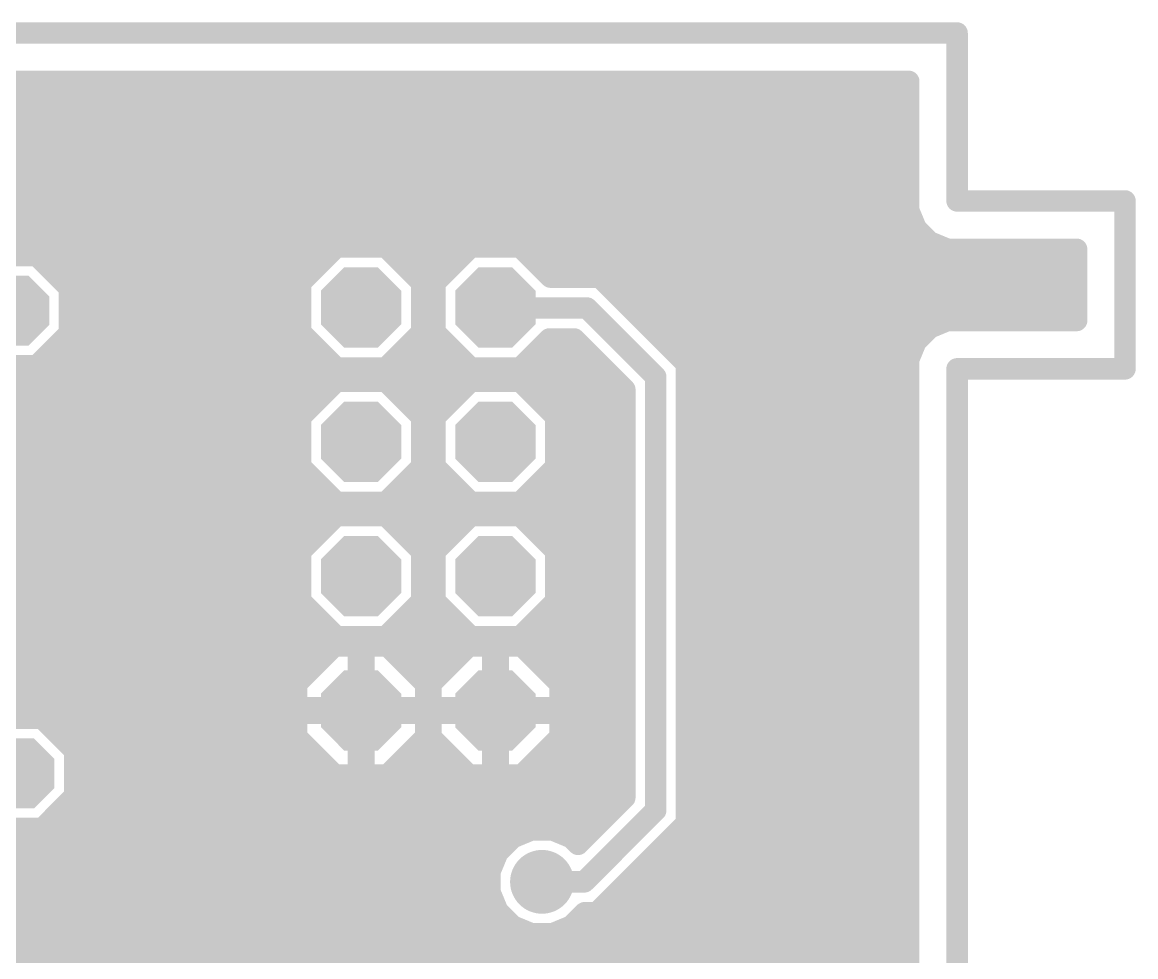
# Model space of a CAD drawing. Extents: x -22.4 to 22.4, y -27 to 9.2.
# Drawn here: x 1.32 to 22.38, y -8.47 to 9.2 of the extents above; entities that cross this region are included whole.
import ezdxf

# ---------------------------------------------------------------- set-up
doc = ezdxf.new("R2010")
doc.units = 0
for name, color, linetype in [('1', 22, 'CONTINUOUS'), ('17', 82, 'CONTINUOUS'), ('18', 82, 'CONTINUOUS'), ('20', 7, 'CONTINUOUS')]:
    doc.layers.add(name, color=color, linetype=linetype)

# ---------------------------------------------------------------- blocks, each defined once
blk = doc.blocks.new('OCTAGONP')
at = {"const_width": 0.5}
blk.add_lwpolyline([(-0.25, -0.1036), (-0.25, 0.1036), (-0.1036, 0.25), (0.1036, 0.25), (0.25, 0.1036), (0.25, -0.1036), (0.1036, -0.25), (-0.1036, -0.25), (-0.25, -0.1036), (-0.25, 0.1036)], dxfattribs=at)
blk = doc.blocks.new('ROUNDV')
at = {"const_width": 0.5}
blk.add_lwpolyline([(0, -0.25, 1), (0, 0.25, 1), (0, -0.25)], format="xyb", dxfattribs=at)

msp = doc.modelspace()

# ---------------------------------------------------------------- linework, layer by layer
at = {"layer": '1', "const_width": 0.4064}
for points in [[(-18.0856, 8.0856), (18.0856, 8.0856)], [(18.0856, 8.0856), (18.0856, 5.6431)], [(-18.0856, 7.7216), (18.0856, 7.7216)], [(-18.0856, 7.3152), (18.0856, 7.3152)], [(-18.0856, 6.9088), (18.0856, 6.9088)], [(-18.0856, 6.5024), (18.0856, 6.5024)], [(-18.0856, 6.096), (18.0856, 6.096)], [(-18.0856, 5.6896), (18.0856, 5.6896)], [(18.0856, 5.6431), (18.2248, 5.307)], [(-18.2486, 5.2832), (18.2486, 5.2832)], [(18.2248, 5.307), (18.482, 5.0498)], [(-7.1804, 4.8768), (7.1804, 4.8768)], [(7.2566, 4.953), (6.587, 4.2834)], [(8.2034, 4.953), (7.2566, 4.953)], [(8.873, 4.2834), (8.2034, 4.953)], [(8.2796, 4.8768), (9.7204, 4.8768)], [(9.7966, 4.953), (9.127, 4.2834)], [(10.7434, 4.953), (9.7966, 4.953)], [(11.3122, 4.3842), (10.7434, 4.953)], [(10.8196, 4.8768), (21.2606, 4.8768)], [(18.482, 5.0498), (18.8181, 4.9106)], [(18.8181, 4.9106), (21.2606, 4.9106)], [(21.2606, 4.9106), (21.2606, 3.5644)], [(1.6014, 4.7914), (0.7386, 4.7914)], [(2.2114, 4.1814), (1.6014, 4.7914)], [(1.9224, 4.4704), (6.774, 4.4704)], [(8.686, 4.4704), (9.314, 4.4704)], [(11.226, 4.4704), (21.2606, 4.4704)], [(6.587, 4.2834), (6.587, 3.3366)], [(8.873, 3.3366), (8.873, 4.2834)], [(9.127, 4.2834), (9.127, 3.3366)], [(12.242, 4.3842), (11.3122, 4.3842)], [(12.5842, 4.042), (12.242, 4.3842)], [(2.2114, 3.3186), (2.2114, 4.1814)], [(2.2114, 4.064), (6.587, 4.064)], [(8.873, 4.064), (9.127, 4.064)], [(12.5622, 4.064), (21.2606, 4.064)], [(13.8842, 2.742), (12.5842, 4.042)], [(10.28, 3.8), (10.27, 3.81)], [(12, 3.8), (10.28, 3.8)], [(13.3, 2.5), (12, 3.8)], [(2.2114, 3.6576), (6.587, 3.6576)], [(8.873, 3.6576), (9.127, 3.6576)], [(12.9686, 3.6576), (21.2606, 3.6576)], [(18.482, 3.4252), (18.2248, 3.168)], [(18.8181, 3.5644), (18.482, 3.4252)], [(21.2606, 3.5644), (18.8181, 3.5644)], [(1.6014, 2.7086), (2.2114, 3.3186)], [(2.144, 3.2512), (6.6724, 3.2512)], [(6.587, 3.3366), (7.2566, 2.667)], [(8.2034, 2.667), (8.873, 3.3366)], [(8.7876, 3.2512), (9.2124, 3.2512)], [(9.127, 3.3366), (9.7966, 2.667)], [(10.7434, 2.667), (11.2922, 3.2158)], [(11.2922, 3.2158), (11.758, 3.2158)], [(11.758, 3.2158), (12.7158, 2.258)], [(13.375, 3.2512), (18.308, 3.2512)], [(18.2248, 3.168), (18.0856, 2.8319)], [(1.7376, 2.8448), (7.0788, 2.8448)], [(8.3812, 2.8448), (9.6188, 2.8448)], [(10.9212, 2.8448), (12.129, 2.8448)], [(13.7814, 2.8448), (18.0909, 2.8448)], [(18.0856, 2.8319), (18.0856, -18.0856)], [(0.7386, 2.7086), (1.6014, 2.7086)], [(7.2566, 2.667), (8.2034, 2.667)], [(9.7966, 2.667), (10.7434, 2.667)], [(13.8842, -5.942), (13.8842, 2.742)], [(0.7794, 2.4384), (12.5354, 2.4384)], [(7.2566, 2.413), (6.587, 1.7434)], [(8.2034, 2.413), (7.2566, 2.413)], [(8.873, 1.7434), (8.2034, 2.413)], [(9.7966, 2.413), (9.127, 1.7434)], [(10.7434, 2.413), (9.7966, 2.413)], [(11.413, 1.7434), (10.7434, 2.413)], [(13.3, -5.7), (13.3, 2.5)], [(13.8842, 2.4384), (18.0856, 2.4384)], [(12.7158, 2.258), (12.7158, -5.458)], [(0.9414, 2.032), (6.8756, 2.032)], [(8.5844, 2.032), (9.4156, 2.032)], [(11.1244, 2.032), (12.7158, 2.032)], [(13.8842, 2.032), (18.0856, 2.032)], [(6.587, 1.7434), (6.587, 0.7966)], [(8.873, 0.7966), (8.873, 1.7434)], [(9.127, 1.7434), (9.127, 0.7966)], [(11.413, 0.7966), (11.413, 1.7434)], [(0.9414, 1.6256), (6.587, 1.6256)], [(8.873, 1.6256), (9.127, 1.6256)], [(11.413, 1.6256), (12.7158, 1.6256)], [(13.8842, 1.6256), (18.0856, 1.6256)], [(0.747, 1.2192), (6.587, 1.2192)], [(8.873, 1.2192), (9.127, 1.2192)], [(11.413, 1.2192), (12.7158, 1.2192)], [(13.8842, 1.2192), (18.0856, 1.2192)], [(0.3406, 0.8128), (6.587, 0.8128)], [(6.587, 0.7966), (7.2566, 0.127)], [(8.2034, 0.127), (8.873, 0.7966)], [(8.873, 0.8128), (9.127, 0.8128)], [(9.127, 0.7966), (9.7966, 0.127)], [(10.7434, 0.127), (11.413, 0.7966)], [(11.413, 0.8128), (12.7158, 0.8128)], [(13.8842, 0.8128), (18.0856, 0.8128)], [(-6.9772, 0.4064), (6.9772, 0.4064)], [(8.4828, 0.4064), (9.5172, 0.4064)], [(11.0228, 0.4064), (12.7158, 0.4064)], [(13.8842, 0.4064), (18.0856, 0.4064)], [(7.2566, 0.127), (8.2034, 0.127)], [(9.7966, 0.127), (10.7434, 0.127)], [(-18.0856, 0), (12.7158, 0)], [(7.2566, -0.127), (6.587, -0.7966)], [(8.2034, -0.127), (7.2566, -0.127)], [(8.873, -0.7966), (8.2034, -0.127)], [(9.7966, -0.127), (9.127, -0.7966)], [(10.7434, -0.127), (9.7966, -0.127)], [(11.413, -0.7966), (10.7434, -0.127)], [(13.8842, 0), (18.0856, 0)], [(-6.9772, -0.4064), (6.9772, -0.4064)], [(8.4828, -0.4064), (9.5172, -0.4064)], [(11.0228, -0.4064), (12.7158, -0.4064)], [(13.8842, -0.4064), (18.0856, -0.4064)], [(-6.587, -0.8128), (6.587, -0.8128)], [(6.587, -0.7966), (6.587, -1.7434)], [(8.873, -1.7434), (8.873, -0.7966)], [(8.873, -0.8128), (9.127, -0.8128)], [(9.127, -0.7966), (9.127, -1.7434)], [(11.413, -1.7434), (11.413, -0.7966)], [(11.413, -0.8128), (12.7158, -0.8128)], [(13.8842, -0.8128), (18.0856, -0.8128)], [(-6.587, -1.2192), (6.587, -1.2192)], [(8.873, -1.2192), (9.127, -1.2192)], [(11.413, -1.2192), (12.7158, -1.2192)], [(13.8842, -1.2192), (18.0856, -1.2192)], [(-6.587, -1.6256), (6.587, -1.6256)], [(8.873, -1.6256), (9.127, -1.6256)], [(11.413, -1.6256), (12.7158, -1.6256)], [(13.8842, -1.6256), (18.0856, -1.6256)], [(6.587, -1.7434), (7.2566, -2.413)], [(8.2034, -2.413), (8.873, -1.7434)], [(9.127, -1.7434), (9.7966, -2.413)], [(10.7434, -2.413), (11.413, -1.7434)], [(-6.8756, -2.032), (6.8756, -2.032)], [(8.5844, -2.032), (9.4156, -2.032)], [(11.1244, -2.032), (12.7158, -2.032)], [(13.8842, -2.032), (18.0856, -2.032)], [(-18.0856, -2.4384), (12.7158, -2.4384)], [(7.2566, -2.413), (8.2034, -2.413)], [(9.7966, -2.413), (10.7434, -2.413)], [(13.8842, -2.4384), (18.0856, -2.4384)], [(7.225, -2.5908), (6.5108, -3.305)], [(7.6792, -2.5908), (7.225, -2.5908)], [(7.6792, -3.7592), (7.6792, -2.5908)], [(8.235, -2.5908), (7.7808, -2.5908)], [(7.7808, -2.5908), (7.7808, -3.7592)], [(8.9492, -3.305), (8.235, -2.5908)], [(9.765, -2.5908), (9.0508, -3.305)], [(10.2192, -2.5908), (9.765, -2.5908)], [(10.2192, -3.7592), (10.2192, -2.5908)], [(10.775, -2.5908), (10.3208, -2.5908)], [(10.3208, -2.5908), (10.3208, -3.7592)], [(11.4892, -3.305), (10.775, -2.5908)], [(-6.971, -2.8448), (6.971, -2.8448)], [(7.6792, -2.8448), (7.7808, -2.8448)], [(8.489, -2.8448), (9.511, -2.8448)], [(10.2192, -2.8448), (10.3208, -2.8448)], [(11.029, -2.8448), (12.7158, -2.8448)], [(13.8842, -2.8448), (18.0856, -2.8448)], [(-6.5646, -3.2512), (6.5646, -3.2512)], [(6.5108, -3.305), (6.5108, -3.7592)], [(7.6792, -3.2512), (7.7808, -3.2512)], [(8.8954, -3.2512), (9.1046, -3.2512)], [(8.9492, -3.7592), (8.9492, -3.305)], [(9.0508, -3.305), (9.0508, -3.7592)], [(10.2192, -3.2512), (10.3208, -3.2512)], [(11.4354, -3.2512), (12.7158, -3.2512)], [(11.4892, -3.7592), (11.4892, -3.305)], [(13.8842, -3.2512), (18.0856, -3.2512)], [(-6.5108, -3.6576), (6.5108, -3.6576)], [(6.5108, -3.7592), (7.6792, -3.7592)], [(7.6792, -3.6576), (7.7808, -3.6576)], [(7.7808, -3.7592), (7.6792, -3.7592)], [(7.6792, -3.7592), (7.6792, -3.8608)], [(7.7808, -3.8608), (7.7808, -3.7592)], [(7.7808, -3.7592), (8.9492, -3.7592)], [(8.9492, -3.6576), (9.0508, -3.6576)], [(9.0508, -3.7592), (10.2192, -3.7592)], [(10.2192, -3.6576), (10.3208, -3.6576)], [(10.3208, -3.7592), (10.2192, -3.7592)], [(10.2192, -3.7592), (10.2192, -3.8608)], [(10.3208, -3.8608), (10.3208, -3.7592)], [(10.3208, -3.7592), (11.4892, -3.7592)], [(11.4892, -3.6576), (12.7158, -3.6576)], [(13.8842, -3.6576), (18.0856, -3.6576)], [(1.7014, -3.9586), (0.8386, -3.9586)], [(2.3114, -4.5686), (1.7014, -3.9586)], [(7.6792, -3.8608), (6.5108, -3.8608)], [(6.5108, -3.8608), (6.5108, -4.315)], [(7.6792, -5.0292), (7.6792, -3.8608)], [(7.6792, -3.8608), (7.7808, -3.8608)], [(7.7808, -3.8608), (7.7808, -5.0292)], [(8.9492, -3.8608), (7.7808, -3.8608)], [(8.9492, -4.315), (8.9492, -3.8608)], [(10.2192, -3.8608), (9.0508, -3.8608)], [(9.0508, -3.8608), (9.0508, -4.315)], [(10.2192, -5.0292), (10.2192, -3.8608)], [(10.2192, -3.8608), (10.3208, -3.8608)], [(10.3208, -3.8608), (10.3208, -5.0292)], [(11.4892, -3.8608), (10.3208, -3.8608)], [(11.4892, -4.315), (11.4892, -3.8608)], [(1.8068, -4.064), (6.5108, -4.064)], [(7.6792, -4.064), (7.7808, -4.064)], [(8.9492, -4.064), (9.0508, -4.064)], [(10.2192, -4.064), (10.3208, -4.064)], [(11.4892, -4.064), (12.7158, -4.064)], [(13.8842, -4.064), (18.0856, -4.064)], [(6.5108, -4.315), (7.225, -5.0292)], [(8.235, -5.0292), (8.9492, -4.315)], [(9.0508, -4.315), (9.765, -5.0292)], [(10.775, -5.0292), (11.4892, -4.315)], [(2.2132, -4.4704), (6.6662, -4.4704)], [(2.3114, -5.4314), (2.3114, -4.5686)], [(7.6792, -4.4704), (7.7808, -4.4704)], [(8.7938, -4.4704), (9.2062, -4.4704)], [(10.2192, -4.4704), (10.3208, -4.4704)], [(11.3338, -4.4704), (12.7158, -4.4704)], [(13.8842, -4.4704), (18.0856, -4.4704)], [(2.3114, -4.8768), (7.0726, -4.8768)], [(7.225, -5.0292), (7.6792, -5.0292)], [(7.6792, -4.8768), (7.7808, -4.8768)], [(7.7808, -5.0292), (8.235, -5.0292)], [(8.3874, -4.8768), (9.6126, -4.8768)], [(9.765, -5.0292), (10.2192, -5.0292)], [(10.2192, -4.8768), (10.3208, -4.8768)], [(10.3208, -5.0292), (10.775, -5.0292)], [(10.9274, -4.8768), (12.7158, -4.8768)], [(13.8842, -4.8768), (18.0856, -4.8768)], [(1.7014, -6.0414), (2.3114, -5.4314)], [(2.3114, -5.2832), (12.7158, -5.2832)], [(12.7158, -5.458), (11.8328, -6.341)], [(13.8842, -5.2832), (18.0856, -5.2832)], [(2.0532, -5.6896), (12.4842, -5.6896)], [(11.95, -7.05), (13.3, -5.7)], [(13.8842, -5.6896), (18.0856, -5.6896)], [(0.6638, -6.096), (10.8813, -6.096)], [(0.8386, -6.0414), (1.7014, -6.0414)], [(10.9542, -6.0658), (10.5925, -6.2156)], [(11.3458, -6.0658), (10.9542, -6.0658)], [(11.7075, -6.2156), (11.3458, -6.0658)], [(11.4187, -6.096), (12.0778, -6.096)], [(13.542, -6.2842), (13.8842, -5.942)], [(13.7302, -6.096), (18.0856, -6.096)], [(10.5925, -6.2156), (10.3156, -6.4925)], [(11.8328, -6.341), (11.7075, -6.2156)], [(12.192, -7.6342), (13.542, -6.2842)], [(1.0414, -6.5024), (10.3115, -6.5024)], [(10.3156, -6.4925), (10.1658, -6.8542)], [(13.3238, -6.5024), (18.0856, -6.5024)], [(1.0414, -6.9088), (10.1658, -6.9088)], [(10.1658, -6.8542), (10.1658, -7.2458)], [(12.9174, -6.9088), (18.0856, -6.9088)], [(11.15, -7.05), (11.95, -7.05)], [(1.0414, -7.3152), (10.1946, -7.3152)], [(10.1658, -7.2458), (10.3156, -7.6075)], [(12.511, -7.3152), (18.0856, -7.3152)], [(0.6562, -7.7216), (10.4297, -7.7216)], [(10.3156, -7.6075), (10.5925, -7.8844)], [(11.7075, -7.8844), (11.9577, -7.6342)], [(11.8703, -7.7216), (18.0856, -7.7216)], [(11.9577, -7.6342), (12.192, -7.6342)], [(10.5925, -7.8844), (10.9542, -8.0342)], [(11.3458, -8.0342), (11.7075, -7.8844)], [(-18.0856, -8.128), (18.0856, -8.128)], [(10.9542, -8.0342), (11.3458, -8.0342)], [(-18.0856, -8.5344), (18.0856, -8.5344)]]:
    msp.add_lwpolyline(points, dxfattribs=at)
at = {"layer": '1', "const_width": 0.2032}
for points in [[(18.1872, 8.0856, 1), (17.984, 8.0856)], [(18.0856, 7.984, 1), (18.0856, 8.1872)], [(18.0856, 7.62, 1), (18.0856, 7.8232)], [(18.0856, 7.2136, 1), (18.0856, 7.4168)], [(18.0856, 6.8072, 1), (18.0856, 7.0104)], [(18.0856, 6.4008, 1), (18.0856, 6.604)], [(18.0856, 5.9944, 1), (18.0856, 6.1976)], [(18.1795, 5.682, 1), (17.9917, 5.6042)], [(17.984, 5.6431, 1), (18.1872, 5.6431)], [(18.0856, 5.588, 1), (18.0856, 5.7912)], [(18.2967, 5.3789, 1), (18.153, 5.2352)], [(18.2486, 5.1816, 1), (18.2486, 5.3848)], [(18.1309, 5.2682, 1), (18.3187, 5.3459)], [(7.2566, 5.0546, 1), (7.2566, 4.8514)], [(7.1804, 4.7752, 1), (7.1804, 4.9784)], [(7.3284, 4.8812, 1), (7.1847, 5.0248)], [(8.2753, 5.0248, 1), (8.1316, 4.8812)], [(8.2796, 4.9784, 1), (8.2796, 4.7752)], [(8.2034, 4.8514, 1), (8.2034, 5.0546)], [(9.7966, 5.0546, 1), (9.7966, 4.8514)], [(9.7204, 4.7752, 1), (9.7204, 4.9784)], [(9.8684, 4.8812, 1), (9.7247, 5.0248)], [(10.8153, 5.0248, 1), (10.6716, 4.8812)], [(10.8196, 4.9784, 1), (10.8196, 4.7752)], [(10.7434, 4.8514, 1), (10.7434, 5.0546)], [(18.5209, 5.1437, 1), (18.4432, 4.9559)], [(18.4102, 4.978, 1), (18.5539, 5.1217)], [(18.8181, 5.0122, 1), (18.8181, 4.809)], [(18.7792, 4.8167, 1), (18.857, 5.0045)], [(21.3622, 4.9106, 1), (21.159, 4.9106)], [(21.2606, 4.809, 1), (21.2606, 5.0122)], [(21.2606, 4.7752, 1), (21.2606, 4.9784)], [(1.6732, 4.8632, 1), (1.5295, 4.7196)], [(1.6014, 4.6898, 1), (1.6014, 4.893)], [(1.9224, 4.572, 1), (1.9224, 4.3688)], [(6.774, 4.3688, 1), (6.774, 4.572)], [(8.686, 4.572, 1), (8.686, 4.3688)], [(9.314, 4.3688, 1), (9.314, 4.572)], [(11.226, 4.572, 1), (11.226, 4.3688)], [(21.2606, 4.3688, 1), (21.2606, 4.572)], [(6.6886, 4.2834, 1), (6.4854, 4.2834)], [(6.5152, 4.3553, 1), (6.6588, 4.2116)], [(8.9746, 4.2834, 1), (8.7714, 4.2834)], [(8.8012, 4.2116, 1), (8.9448, 4.3553)], [(9.2286, 4.2834, 1), (9.0254, 4.2834)], [(9.0552, 4.3553, 1), (9.1988, 4.2116)], [(11.3122, 4.4858, 1), (11.3122, 4.2826)], [(11.2404, 4.3124, 1), (11.3841, 4.456)], [(12.3138, 4.456, 1), (12.1701, 4.3124)], [(12.242, 4.2826, 1), (12.242, 4.4858)], [(2.313, 4.1814, 1), (2.1098, 4.1814)], [(2.2114, 4.1656, 1), (2.2114, 3.9624)], [(2.1396, 4.1095, 1), (2.2832, 4.2532)], [(6.587, 3.9624, 1), (6.587, 4.1656)], [(8.873, 4.1656, 1), (8.873, 3.9624)], [(9.127, 3.9624, 1), (9.127, 4.1656)], [(12.5622, 4.1656, 1), (12.5622, 3.9624)], [(12.656, 4.1138, 1), (12.5124, 3.9701)], [(12.5124, 3.9701, 1), (12.656, 4.1138)], [(21.2606, 3.9624, 1), (21.2606, 4.1656)], [(10.3418, 3.8818, 1), (10.1982, 3.7382)], [(10.28, 3.9016, 1), (10.28, 3.6984)], [(12.0718, 3.8718, 1), (11.9282, 3.7282)], [(12, 3.6984, 1), (12, 3.9016)], [(2.2114, 3.7592, 1), (2.2114, 3.556)], [(6.587, 3.556, 1), (6.587, 3.7592)], [(8.873, 3.7592, 1), (8.873, 3.556)], [(9.127, 3.556, 1), (9.127, 3.7592)], [(10.2082, 3.7282, 1), (10.3518, 3.8718)], [(12.9686, 3.7592, 1), (12.9686, 3.556)], [(21.2606, 3.556, 1), (21.2606, 3.7592)], [(18.4432, 3.5191, 1), (18.5209, 3.3313)], [(18.5539, 3.3533, 1), (18.4102, 3.497)], [(18.8181, 3.666, 1), (18.8181, 3.4628)], [(18.857, 3.4705, 1), (18.7792, 3.6583)], [(21.159, 3.5644, 1), (21.3622, 3.5644)], [(21.2606, 3.4628, 1), (21.2606, 3.666)], [(2.144, 3.3528, 1), (2.144, 3.1496)], [(2.1098, 3.3186, 1), (2.313, 3.3186)], [(2.2832, 3.2468, 1), (2.1396, 3.3905)], [(6.6588, 3.4084, 1), (6.5152, 3.2647)], [(6.4854, 3.3366, 1), (6.6886, 3.3366)], [(6.6724, 3.1496, 1), (6.6724, 3.3528)], [(8.7876, 3.3528, 1), (8.7876, 3.1496)], [(8.7714, 3.3366, 1), (8.9746, 3.3366)], [(8.9448, 3.2647, 1), (8.8012, 3.4084)], [(9.1988, 3.4084, 1), (9.0552, 3.2647)], [(9.0254, 3.3366, 1), (9.2286, 3.3366)], [(9.2124, 3.1496, 1), (9.2124, 3.3528)], [(11.2922, 3.3174, 1), (11.2922, 3.1142)], [(11.3641, 3.144, 1), (11.2204, 3.2876)], [(11.8299, 3.2876, 1), (11.6862, 3.144)], [(11.758, 3.1142, 1), (11.758, 3.3174)], [(13.375, 3.3528, 1), (13.375, 3.1496)], [(18.3187, 3.1291, 1), (18.1309, 3.2068)], [(18.308, 3.1496, 1), (18.308, 3.3528)], [(18.153, 3.2398, 1), (18.2967, 3.0961)], [(1.7376, 2.9464, 1), (1.7376, 2.7432)], [(7.0788, 2.7432, 1), (7.0788, 2.9464)], [(8.3812, 2.9464, 1), (8.3812, 2.7432)], [(9.6188, 2.7432, 1), (9.6188, 2.9464)], [(10.9212, 2.9464, 1), (10.9212, 2.7432)], [(12.129, 2.7432, 1), (12.129, 2.9464)], [(13.7814, 2.9464, 1), (13.7814, 2.7432)], [(18.1872, 2.8319, 1), (17.984, 2.8319)], [(17.9917, 2.8708, 1), (18.1795, 2.793)], [(18.0909, 2.7432, 1), (18.0909, 2.9464)], [(1.5295, 2.7804, 1), (1.6732, 2.6368)], [(1.6014, 2.607, 1), (1.6014, 2.8102)], [(7.2566, 2.7686, 1), (7.2566, 2.5654)], [(7.1847, 2.5952, 1), (7.3284, 2.7388)], [(8.1316, 2.7388, 1), (8.2753, 2.5952)], [(8.2034, 2.5654, 1), (8.2034, 2.7686)], [(9.7966, 2.7686, 1), (9.7966, 2.5654)], [(9.7247, 2.5952, 1), (9.8684, 2.7388)], [(10.6716, 2.7388, 1), (10.8153, 2.5952)], [(10.7434, 2.5654, 1), (10.7434, 2.7686)], [(13.9858, 2.742, 1), (13.7826, 2.742)], [(13.8124, 2.6701, 1), (13.956, 2.8138)], [(7.2566, 2.5146, 1), (7.2566, 2.3114)], [(7.3284, 2.3412, 1), (7.1847, 2.4848)], [(8.2753, 2.4848, 1), (8.1316, 2.3412)], [(8.2034, 2.3114, 1), (8.2034, 2.5146)], [(9.7966, 2.5146, 1), (9.7966, 2.3114)], [(9.8684, 2.3412, 1), (9.7247, 2.4848)], [(10.8153, 2.4848, 1), (10.6716, 2.3412)], [(10.7434, 2.3114, 1), (10.7434, 2.5146)], [(12.5354, 2.3368, 1), (12.5354, 2.54)], [(13.4016, 2.5, 1), (13.1984, 2.5)], [(13.2282, 2.4282, 1), (13.3718, 2.5718)], [(13.8842, 2.54, 1), (13.8842, 2.3368)], [(18.0856, 2.3368, 1), (18.0856, 2.54)], [(12.8174, 2.258, 1), (12.6142, 2.258)], [(12.644, 2.1862, 1), (12.7876, 2.3299)], [(6.8756, 1.9304, 1), (6.8756, 2.1336)], [(8.5844, 2.1336, 1), (8.5844, 1.9304)], [(9.4156, 1.9304, 1), (9.4156, 2.1336)], [(11.1244, 2.1336, 1), (11.1244, 1.9304)], [(12.7158, 1.9304, 1), (12.7158, 2.1336)], [(13.8842, 2.1336, 1), (13.8842, 1.9304)], [(18.0856, 1.9304, 1), (18.0856, 2.1336)], [(6.6886, 1.7434, 1), (6.4854, 1.7434)], [(6.5152, 1.8153, 1), (6.6588, 1.6716)], [(8.9746, 1.7434, 1), (8.7714, 1.7434)], [(8.8012, 1.6716, 1), (8.9448, 1.8153)], [(9.2286, 1.7434, 1), (9.0254, 1.7434)], [(9.0552, 1.8153, 1), (9.1988, 1.6716)], [(11.5146, 1.7434, 1), (11.3114, 1.7434)], [(11.3412, 1.6716, 1), (11.4848, 1.8153)], [(6.587, 1.524, 1), (6.587, 1.7272)], [(8.873, 1.7272, 1), (8.873, 1.524)], [(9.127, 1.524, 1), (9.127, 1.7272)], [(11.413, 1.7272, 1), (11.413, 1.524)], [(12.7158, 1.524, 1), (12.7158, 1.7272)], [(13.8842, 1.7272, 1), (13.8842, 1.524)], [(18.0856, 1.524, 1), (18.0856, 1.7272)], [(6.587, 1.1176, 1), (6.587, 1.3208)], [(8.873, 1.3208, 1), (8.873, 1.1176)], [(9.127, 1.1176, 1), (9.127, 1.3208)], [(11.413, 1.3208, 1), (11.413, 1.1176)], [(12.7158, 1.1176, 1), (12.7158, 1.3208)], [(13.8842, 1.3208, 1), (13.8842, 1.1176)], [(18.0856, 1.1176, 1), (18.0856, 1.3208)], [(6.6588, 0.8684, 1), (6.5152, 0.7247)], [(6.4854, 0.7966, 1), (6.6886, 0.7966)], [(6.587, 0.7112, 1), (6.587, 0.9144)], [(8.873, 0.9144, 1), (8.873, 0.7112)], [(8.7714, 0.7966, 1), (8.9746, 0.7966)], [(8.9448, 0.7247, 1), (8.8012, 0.8684)], [(9.1988, 0.8684, 1), (9.0552, 0.7247)], [(9.0254, 0.7966, 1), (9.2286, 0.7966)], [(9.127, 0.7112, 1), (9.127, 0.9144)], [(11.413, 0.9144, 1), (11.413, 0.7112)], [(11.3114, 0.7966, 1), (11.5146, 0.7966)], [(11.4848, 0.7247, 1), (11.3412, 0.8684)], [(12.7158, 0.7112, 1), (12.7158, 0.9144)], [(13.8842, 0.9144, 1), (13.8842, 0.7112)], [(18.0856, 0.7112, 1), (18.0856, 0.9144)], [(6.9772, 0.3048, 1), (6.9772, 0.508)], [(8.4828, 0.508, 1), (8.4828, 0.3048)], [(9.5172, 0.3048, 1), (9.5172, 0.508)], [(11.0228, 0.508, 1), (11.0228, 0.3048)], [(12.7158, 0.3048, 1), (12.7158, 0.508)], [(13.8842, 0.508, 1), (13.8842, 0.3048)], [(18.0856, 0.3048, 1), (18.0856, 0.508)], [(7.2566, 0.2286, 1), (7.2566, 0.0254)], [(7.1847, 0.0552, 1), (7.3284, 0.1988)], [(8.1316, 0.1988, 1), (8.2753, 0.0552)], [(8.2034, 0.0254, 1), (8.2034, 0.2286)], [(9.7966, 0.2286, 1), (9.7966, 0.0254)], [(9.7247, 0.0552, 1), (9.8684, 0.1988)], [(10.6716, 0.1988, 1), (10.8153, 0.0552)], [(10.7434, 0.0254, 1), (10.7434, 0.2286)], [(7.2566, -0.0254, 1), (7.2566, -0.2286)], [(7.3284, -0.1988, 1), (7.1847, -0.0552)], [(8.2753, -0.0552, 1), (8.1316, -0.1988)], [(8.2034, -0.2286, 1), (8.2034, -0.0254)], [(9.7966, -0.0254, 1), (9.7966, -0.2286)], [(9.8684, -0.1988, 1), (9.7247, -0.0552)], [(10.8153, -0.0552, 1), (10.6716, -0.1988)], [(10.7434, -0.2286, 1), (10.7434, -0.0254)], [(12.7158, -0.1016, 1), (12.7158, 0.1016)], [(13.8842, 0.1016, 1), (13.8842, -0.1016)], [(18.0856, -0.1016, 1), (18.0856, 0.1016)], [(6.9772, -0.508, 1), (6.9772, -0.3048)], [(8.4828, -0.3048, 1), (8.4828, -0.508)], [(9.5172, -0.508, 1), (9.5172, -0.3048)], [(11.0228, -0.3048, 1), (11.0228, -0.508)], [(12.7158, -0.508, 1), (12.7158, -0.3048)], [(13.8842, -0.3048, 1), (13.8842, -0.508)], [(18.0856, -0.508, 1), (18.0856, -0.3048)], [(6.6886, -0.7966, 1), (6.4854, -0.7966)], [(6.5152, -0.7247, 1), (6.6588, -0.8684)], [(6.587, -0.9144, 1), (6.587, -0.7112)], [(8.9746, -0.7966, 1), (8.7714, -0.7966)], [(8.873, -0.7112, 1), (8.873, -0.9144)], [(8.8012, -0.8684, 1), (8.9448, -0.7247)], [(9.2286, -0.7966, 1), (9.0254, -0.7966)], [(9.0552, -0.7247, 1), (9.1988, -0.8684)], [(9.127, -0.9144, 1), (9.127, -0.7112)], [(11.5146, -0.7966, 1), (11.3114, -0.7966)], [(11.413, -0.7112, 1), (11.413, -0.9144)], [(11.3412, -0.8684, 1), (11.4848, -0.7247)], [(12.7158, -0.9144, 1), (12.7158, -0.7112)], [(13.8842, -0.7112, 1), (13.8842, -0.9144)], [(18.0856, -0.9144, 1), (18.0856, -0.7112)], [(6.587, -1.3208, 1), (6.587, -1.1176)], [(8.873, -1.1176, 1), (8.873, -1.3208)], [(9.127, -1.3208, 1), (9.127, -1.1176)], [(11.413, -1.1176, 1), (11.413, -1.3208)], [(12.7158, -1.3208, 1), (12.7158, -1.1176)], [(13.8842, -1.1176, 1), (13.8842, -1.3208)], [(18.0856, -1.3208, 1), (18.0856, -1.1176)], [(6.587, -1.7272, 1), (6.587, -1.524)], [(8.873, -1.524, 1), (8.873, -1.7272)], [(9.127, -1.7272, 1), (9.127, -1.524)], [(11.413, -1.524, 1), (11.413, -1.7272)], [(12.7158, -1.7272, 1), (12.7158, -1.524)], [(13.8842, -1.524, 1), (13.8842, -1.7272)], [(18.0856, -1.7272, 1), (18.0856, -1.524)], [(6.6588, -1.6716, 1), (6.5152, -1.8153)], [(6.4854, -1.7434, 1), (6.6886, -1.7434)], [(8.7714, -1.7434, 1), (8.9746, -1.7434)], [(8.9448, -1.8153, 1), (8.8012, -1.6716)], [(9.1988, -1.6716, 1), (9.0552, -1.8153)], [(9.0254, -1.7434, 1), (9.2286, -1.7434)], [(11.3114, -1.7434, 1), (11.5146, -1.7434)], [(11.4848, -1.8153, 1), (11.3412, -1.6716)], [(6.8756, -2.1336, 1), (6.8756, -1.9304)], [(8.5844, -1.9304, 1), (8.5844, -2.1336)], [(9.4156, -2.1336, 1), (9.4156, -1.9304)], [(11.1244, -1.9304, 1), (11.1244, -2.1336)], [(12.7158, -2.1336, 1), (12.7158, -1.9304)], [(13.8842, -1.9304, 1), (13.8842, -2.1336)], [(18.0856, -2.1336, 1), (18.0856, -1.9304)], [(7.2566, -2.3114, 1), (7.2566, -2.5146)], [(7.1847, -2.4848, 1), (7.3284, -2.3412)], [(8.1316, -2.3412, 1), (8.2753, -2.4848)], [(8.2034, -2.5146, 1), (8.2034, -2.3114)], [(9.7966, -2.3114, 1), (9.7966, -2.5146)], [(9.7247, -2.4848, 1), (9.8684, -2.3412)], [(10.6716, -2.3412, 1), (10.8153, -2.4848)], [(10.7434, -2.5146, 1), (10.7434, -2.3114)], [(12.7158, -2.54, 1), (12.7158, -2.3368)], [(13.8842, -2.3368, 1), (13.8842, -2.54)], [(18.0856, -2.54, 1), (18.0856, -2.3368)], [(7.225, -2.4892, 1), (7.225, -2.6924)], [(7.2968, -2.6626, 1), (7.1531, -2.519)], [(7.7808, -2.5908, 1), (7.5776, -2.5908)], [(7.7808, -2.4892, 1), (7.7808, -2.6924)], [(7.8824, -2.5908, 1), (7.6792, -2.5908)], [(7.6792, -2.6924, 1), (7.6792, -2.4892)], [(8.3068, -2.519, 1), (8.1632, -2.6626)], [(8.235, -2.6924, 1), (8.235, -2.4892)], [(9.765, -2.4892, 1), (9.765, -2.6924)], [(9.8368, -2.6626, 1), (9.6931, -2.519)], [(10.3208, -2.5908, 1), (10.1176, -2.5908)], [(10.3208, -2.4892, 1), (10.3208, -2.6924)], [(10.4224, -2.5908, 1), (10.2192, -2.5908)], [(10.2192, -2.6924, 1), (10.2192, -2.4892)], [(10.8468, -2.519, 1), (10.7032, -2.6626)], [(10.775, -2.6924, 1), (10.775, -2.4892)], [(6.971, -2.9464, 1), (6.971, -2.7432)], [(7.6792, -2.7432, 1), (7.6792, -2.9464)], [(7.7808, -2.9464, 1), (7.7808, -2.7432)], [(8.489, -2.7432, 1), (8.489, -2.9464)], [(9.511, -2.9464, 1), (9.511, -2.7432)], [(10.2192, -2.7432, 1), (10.2192, -2.9464)], [(10.3208, -2.9464, 1), (10.3208, -2.7432)], [(11.029, -2.7432, 1), (11.029, -2.9464)], [(12.7158, -2.9464, 1), (12.7158, -2.7432)], [(13.8842, -2.7432, 1), (13.8842, -2.9464)], [(18.0856, -2.9464, 1), (18.0856, -2.7432)], [(6.6124, -3.305, 1), (6.4092, -3.305)], [(6.439, -3.2331, 1), (6.5826, -3.3768)], [(6.5646, -3.3528, 1), (6.5646, -3.1496)], [(7.6792, -3.1496, 1), (7.6792, -3.3528)], [(7.7808, -3.3528, 1), (7.7808, -3.1496)], [(8.8954, -3.1496, 1), (8.8954, -3.3528)], [(9.0508, -3.305, 1), (8.8476, -3.305)], [(8.8774, -3.3768, 1), (9.021, -3.2331)], [(9.1524, -3.305, 1), (8.9492, -3.305)], [(8.979, -3.2331, 1), (9.1226, -3.3768)], [(9.1046, -3.3528, 1), (9.1046, -3.1496)], [(10.2192, -3.1496, 1), (10.2192, -3.3528)], [(10.3208, -3.3528, 1), (10.3208, -3.1496)], [(11.4354, -3.1496, 1), (11.4354, -3.3528)], [(11.5908, -3.305, 1), (11.3876, -3.305)], [(11.4174, -3.3768, 1), (11.561, -3.2331)], [(12.7158, -3.3528, 1), (12.7158, -3.1496)], [(13.8842, -3.1496, 1), (13.8842, -3.3528)], [(18.0856, -3.3528, 1), (18.0856, -3.1496)], [(6.5108, -3.6576, 1), (6.5108, -3.8608)], [(6.5108, -3.7592, 1), (6.5108, -3.556)], [(7.6792, -3.556, 1), (7.6792, -3.7592)], [(7.6792, -3.6576, 1), (7.6792, -3.8608)], [(7.7808, -3.7592, 1), (7.5776, -3.7592)], [(7.8824, -3.7592, 1), (7.6792, -3.7592)], [(7.7808, -3.6576, 1), (7.7808, -3.8608)], [(7.6792, -3.8608, 1), (7.6792, -3.6576)], [(7.7808, -3.7592, 1), (7.7808, -3.556)], [(7.7808, -3.8608, 1), (7.7808, -3.6576)], [(8.9492, -3.556, 1), (8.9492, -3.7592)], [(8.9492, -3.8608, 1), (8.9492, -3.6576)], [(9.0508, -3.6576, 1), (9.0508, -3.8608)], [(9.0508, -3.7592, 1), (9.0508, -3.556)], [(10.2192, -3.556, 1), (10.2192, -3.7592)], [(10.2192, -3.6576, 1), (10.2192, -3.8608)], [(10.3208, -3.7592, 1), (10.1176, -3.7592)], [(10.4224, -3.7592, 1), (10.2192, -3.7592)], [(10.3208, -3.6576, 1), (10.3208, -3.8608)], [(10.2192, -3.8608, 1), (10.2192, -3.6576)], [(10.3208, -3.7592, 1), (10.3208, -3.556)], [(10.3208, -3.8608, 1), (10.3208, -3.6576)], [(11.4892, -3.556, 1), (11.4892, -3.7592)], [(11.4892, -3.8608, 1), (11.4892, -3.6576)], [(12.7158, -3.7592, 1), (12.7158, -3.556)], [(13.8842, -3.556, 1), (13.8842, -3.7592)], [(18.0856, -3.7592, 1), (18.0856, -3.556)], [(1.7732, -3.8868, 1), (1.6295, -4.0304)], [(1.7014, -4.0602, 1), (1.7014, -3.857)], [(6.4092, -3.7592, 1), (6.6124, -3.7592)], [(6.5108, -3.7592, 1), (6.5108, -3.9624)], [(6.6124, -3.8608, 1), (6.4092, -3.8608)], [(7.7808, -3.8608, 1), (7.5776, -3.8608)], [(7.6792, -3.7592, 1), (7.6792, -3.9624)], [(7.5776, -3.7592, 1), (7.7808, -3.7592)], [(7.5776, -3.8608, 1), (7.7808, -3.8608)], [(7.8824, -3.8608, 1), (7.6792, -3.8608)], [(7.7808, -3.7592, 1), (7.7808, -3.9624)], [(7.6792, -3.7592, 1), (7.8824, -3.7592)], [(7.6792, -3.9624, 1), (7.6792, -3.7592)], [(7.6792, -3.8608, 1), (7.8824, -3.8608)], [(7.7808, -3.9624, 1), (7.7808, -3.7592)], [(9.0508, -3.8608, 1), (8.8476, -3.8608)], [(8.8476, -3.7592, 1), (9.0508, -3.7592)], [(8.9492, -3.9624, 1), (8.9492, -3.7592)], [(8.9492, -3.7592, 1), (9.1524, -3.7592)], [(9.0508, -3.7592, 1), (9.0508, -3.9624)], [(9.1524, -3.8608, 1), (8.9492, -3.8608)], [(10.3208, -3.8608, 1), (10.1176, -3.8608)], [(10.2192, -3.7592, 1), (10.2192, -3.9624)], [(10.1176, -3.7592, 1), (10.3208, -3.7592)], [(10.1176, -3.8608, 1), (10.3208, -3.8608)], [(10.4224, -3.8608, 1), (10.2192, -3.8608)], [(10.3208, -3.7592, 1), (10.3208, -3.9624)], [(10.2192, -3.7592, 1), (10.4224, -3.7592)], [(10.2192, -3.9624, 1), (10.2192, -3.7592)], [(10.2192, -3.8608, 1), (10.4224, -3.8608)], [(10.3208, -3.9624, 1), (10.3208, -3.7592)], [(11.5908, -3.8608, 1), (11.3876, -3.8608)], [(11.3876, -3.7592, 1), (11.5908, -3.7592)], [(11.4892, -3.9624, 1), (11.4892, -3.7592)], [(1.8068, -3.9624, 1), (1.8068, -4.1656)], [(6.5108, -4.1656, 1), (6.5108, -3.9624)], [(7.6792, -3.9624, 1), (7.6792, -4.1656)], [(7.7808, -4.1656, 1), (7.7808, -3.9624)], [(8.9492, -3.9624, 1), (8.9492, -4.1656)], [(9.0508, -4.1656, 1), (9.0508, -3.9624)], [(10.2192, -3.9624, 1), (10.2192, -4.1656)], [(10.3208, -4.1656, 1), (10.3208, -3.9624)], [(11.4892, -3.9624, 1), (11.4892, -4.1656)], [(12.7158, -4.1656, 1), (12.7158, -3.9624)], [(13.8842, -3.9624, 1), (13.8842, -4.1656)], [(18.0856, -4.1656, 1), (18.0856, -3.9624)], [(6.5826, -4.2432, 1), (6.439, -4.3868)], [(9.021, -4.3868, 1), (8.8774, -4.2432)], [(9.1226, -4.2432, 1), (8.979, -4.3868)], [(11.561, -4.3868, 1), (11.4174, -4.2432)], [(2.2132, -4.3688, 1), (2.2132, -4.572)], [(2.413, -4.5686, 1), (2.2098, -4.5686)], [(2.2396, -4.6405, 1), (2.3832, -4.4968)], [(6.4092, -4.315, 1), (6.6124, -4.315)], [(6.6662, -4.572, 1), (6.6662, -4.3688)], [(7.6792, -4.3688, 1), (7.6792, -4.572)], [(7.7808, -4.572, 1), (7.7808, -4.3688)], [(8.7938, -4.3688, 1), (8.7938, -4.572)], [(8.8476, -4.315, 1), (9.0508, -4.315)], [(8.9492, -4.315, 1), (9.1524, -4.315)], [(9.2062, -4.572, 1), (9.2062, -4.3688)], [(10.2192, -4.3688, 1), (10.2192, -4.572)], [(10.3208, -4.572, 1), (10.3208, -4.3688)], [(11.3338, -4.3688, 1), (11.3338, -4.572)], [(11.3876, -4.315, 1), (11.5908, -4.315)], [(12.7158, -4.572, 1), (12.7158, -4.3688)], [(13.8842, -4.3688, 1), (13.8842, -4.572)], [(18.0856, -4.572, 1), (18.0856, -4.3688)], [(2.3114, -4.7752, 1), (2.3114, -4.9784)], [(7.0726, -4.9784, 1), (7.0726, -4.7752)], [(7.225, -4.9276, 1), (7.225, -5.1308)], [(7.6792, -4.7752, 1), (7.6792, -4.9784)], [(7.6792, -5.1308, 1), (7.6792, -4.9276)], [(7.7808, -4.9276, 1), (7.7808, -5.1308)], [(7.7808, -4.9784, 1), (7.7808, -4.7752)], [(8.235, -5.1308, 1), (8.235, -4.9276)], [(8.3874, -4.7752, 1), (8.3874, -4.9784)], [(9.6126, -4.9784, 1), (9.6126, -4.7752)], [(9.765, -4.9276, 1), (9.765, -5.1308)], [(10.2192, -4.7752, 1), (10.2192, -4.9784)], [(10.2192, -5.1308, 1), (10.2192, -4.9276)], [(10.3208, -4.9276, 1), (10.3208, -5.1308)], [(10.3208, -4.9784, 1), (10.3208, -4.7752)], [(10.775, -5.1308, 1), (10.775, -4.9276)], [(10.9274, -4.7752, 1), (10.9274, -4.9784)], [(12.7158, -4.9784, 1), (12.7158, -4.7752)], [(13.8842, -4.7752, 1), (13.8842, -4.9784)], [(18.0856, -4.9784, 1), (18.0856, -4.7752)], [(7.1531, -5.101, 1), (7.2968, -4.9574)], [(7.5776, -5.0292, 1), (7.7808, -5.0292)], [(7.6792, -5.0292, 1), (7.8824, -5.0292)], [(8.1632, -4.9574, 1), (8.3068, -5.101)], [(9.6931, -5.101, 1), (9.8368, -4.9574)], [(10.1176, -5.0292, 1), (10.3208, -5.0292)], [(10.2192, -5.0292, 1), (10.4224, -5.0292)], [(10.7032, -4.9574, 1), (10.8468, -5.101)], [(2.3114, -5.1816, 1), (2.3114, -5.3848)], [(2.3832, -5.5032, 1), (2.2396, -5.3595)], [(12.7876, -5.5299, 1), (12.644, -5.3862)], [(12.7158, -5.3848, 1), (12.7158, -5.1816)], [(13.8842, -5.1816, 1), (13.8842, -5.3848)], [(18.0856, -5.3848, 1), (18.0856, -5.1816)], [(2.2098, -5.4314, 1), (2.413, -5.4314)], [(12.6142, -5.458, 1), (12.8174, -5.458)], [(2.0532, -5.588, 1), (2.0532, -5.7912)], [(12.4842, -5.7912, 1), (12.4842, -5.588)], [(13.1984, -5.7, 1), (13.4016, -5.7)], [(13.3718, -5.7718, 1), (13.2282, -5.6282)], [(13.8842, -5.588, 1), (13.8842, -5.7912)], [(18.0856, -5.7912, 1), (18.0856, -5.588)], [(1.6295, -5.9696, 1), (1.7732, -6.1132)], [(1.7014, -6.143, 1), (1.7014, -5.9398)], [(10.9542, -5.9642, 1), (10.9542, -6.1674)], [(10.8813, -6.1976, 1), (10.8813, -5.9944)], [(10.9931, -6.1597, 1), (10.9153, -5.9719)], [(11.3846, -5.9719, 1), (11.3069, -6.1597)], [(11.4187, -5.9944, 1), (11.4187, -6.1976)], [(11.3458, -6.1674, 1), (11.3458, -5.9642)], [(12.0778, -6.1976, 1), (12.0778, -5.9944)], [(13.7302, -5.9944, 1), (13.7302, -6.1976)], [(13.7826, -5.942, 1), (13.9858, -5.942)], [(13.956, -6.0138, 1), (13.8124, -5.8701)], [(18.0856, -6.1976, 1), (18.0856, -5.9944)], [(10.5536, -6.1218, 1), (10.6314, -6.3095)], [(10.6643, -6.2875, 1), (10.5207, -6.1438)], [(11.7793, -6.1438, 1), (11.6357, -6.2875)], [(11.6686, -6.3095, 1), (11.7464, -6.1218)], [(13.6138, -6.356, 1), (13.4701, -6.2124)], [(10.4095, -6.5314, 1), (10.2218, -6.4536)], [(10.3115, -6.604, 1), (10.3115, -6.4008)], [(11.761, -6.2691, 1), (11.9047, -6.4128)], [(11.761, -6.4128, 1), (11.9047, -6.2691)], [(13.3238, -6.4008, 1), (13.3238, -6.604)], [(13.4701, -6.2124, 1), (13.6138, -6.356)], [(18.0856, -6.604, 1), (18.0856, -6.4008)], [(10.2438, -6.4207, 1), (10.3875, -6.5643)], [(10.2674, -6.8542, 1), (10.0642, -6.8542)], [(10.0719, -6.8153, 1), (10.2597, -6.8931)], [(10.1658, -7.0104, 1), (10.1658, -6.8072)], [(12.9174, -6.8072, 1), (12.9174, -7.0104)], [(18.0856, -7.0104, 1), (18.0856, -6.8072)], [(11.15, -6.9484, 1), (11.15, -7.1516)], [(11.8782, -6.9782, 1), (12.0218, -7.1218)], [(11.95, -7.1516, 1), (11.95, -6.9484)], [(10.2597, -7.2069, 1), (10.0719, -7.2846)], [(10.0642, -7.2458, 1), (10.2674, -7.2458)], [(10.1946, -7.4168, 1), (10.1946, -7.2136)], [(12.511, -7.2136, 1), (12.511, -7.4168)], [(18.0856, -7.4168, 1), (18.0856, -7.2136)], [(10.3875, -7.5357, 1), (10.2438, -7.6793)], [(10.2218, -7.6464, 1), (10.4095, -7.5686)], [(10.4297, -7.8232, 1), (10.4297, -7.62)], [(11.8703, -7.62, 1), (11.8703, -7.8232)], [(11.9577, -7.5326, 1), (11.9577, -7.7358)], [(12.0295, -7.706, 1), (11.8858, -7.5624)], [(12.1201, -7.5624, 1), (12.2638, -7.706)], [(12.192, -7.7358, 1), (12.192, -7.5326)], [(18.0856, -7.8232, 1), (18.0856, -7.62)], [(10.6314, -7.7905, 1), (10.5536, -7.9782)], [(10.5207, -7.9562, 1), (10.6643, -7.8125)], [(11.6357, -7.8125, 1), (11.7793, -7.9562)], [(11.7464, -7.9782, 1), (11.6686, -7.7905)], [(10.9542, -7.9326, 1), (10.9542, -8.1358)], [(10.9153, -8.1281, 1), (10.9931, -7.9403)], [(11.3069, -7.9403, 1), (11.3846, -8.1281)], [(11.3458, -8.1358, 1), (11.3458, -7.9326)], [(18.0856, -8.2296, 1), (18.0856, -8.0264)], [(18.0856, -8.636, 1), (18.0856, -8.4328)]]:
    msp.add_lwpolyline(points, format="xyb", dxfattribs=at)
at = {"layer": '20', "const_width": 0.4064}
for points in [[(-19, 9), (19, 9)], [(19, 9), (19, 5.825)], [(19, 5.825), (22.175, 5.825)], [(22.175, 5.825), (22.175, 2.65)], [(19, -19), (19, 2.65)], [(19, 2.65), (22.175, 2.65)]]:
    msp.add_lwpolyline(points, dxfattribs=at)
at = {"layer": '20', "const_width": 0.2032}
for points in [[(19.1016, 9, 1), (18.8984, 9)], [(19, 8.8984, 1), (19, 9.1016)], [(19, 5.9266, 1), (19, 5.7234)], [(18.8984, 5.825, 1), (19.1016, 5.825)], [(22.2766, 5.825, 1), (22.0734, 5.825)], [(22.175, 5.7234, 1), (22.175, 5.9266)], [(19.1016, 2.65, 1), (18.8984, 2.65)], [(19, 2.7516, 1), (19, 2.5484)], [(22.0734, 2.65, 1), (22.2766, 2.65)], [(22.175, 2.5484, 1), (22.175, 2.7516)]]:
    msp.add_lwpolyline(points, format="xyb", dxfattribs=at)

# ---------------------------------------------------------------- block references
at = {"layer": '17'}
for p, xscale, yscale, rotation in [((7.73, 3.81), 1.524, 1.524, 90), ((10.27, 3.81), 1.524, 1.524, 90), ((1.17, 3.75), 1.3208, 1.3208, 180), ((7.73, 1.27), 1.524, 1.524, 90), ((10.27, 1.27), 1.524, 1.524, 90), ((7.73, -1.27), 1.524, 1.524, 90), ((10.27, -1.27), 1.524, 1.524, 90), ((7.73, -3.81), 1.524, 1.524, 90), ((10.27, -3.81), 1.524, 1.524, 90), ((1.27, -5), 1.3208, 1.3208, 180)]:
    msp.add_blockref('OCTAGONP', p, dxfattribs=dict(at, xscale=xscale, yscale=yscale, rotation=rotation))
at = {"layer": '18', "xscale": 1.2064, "yscale": 1.2064}
msp.add_blockref('ROUNDV', (11.15, -7.05), dxfattribs=at)

doc.saveas('drawing.dxf')
